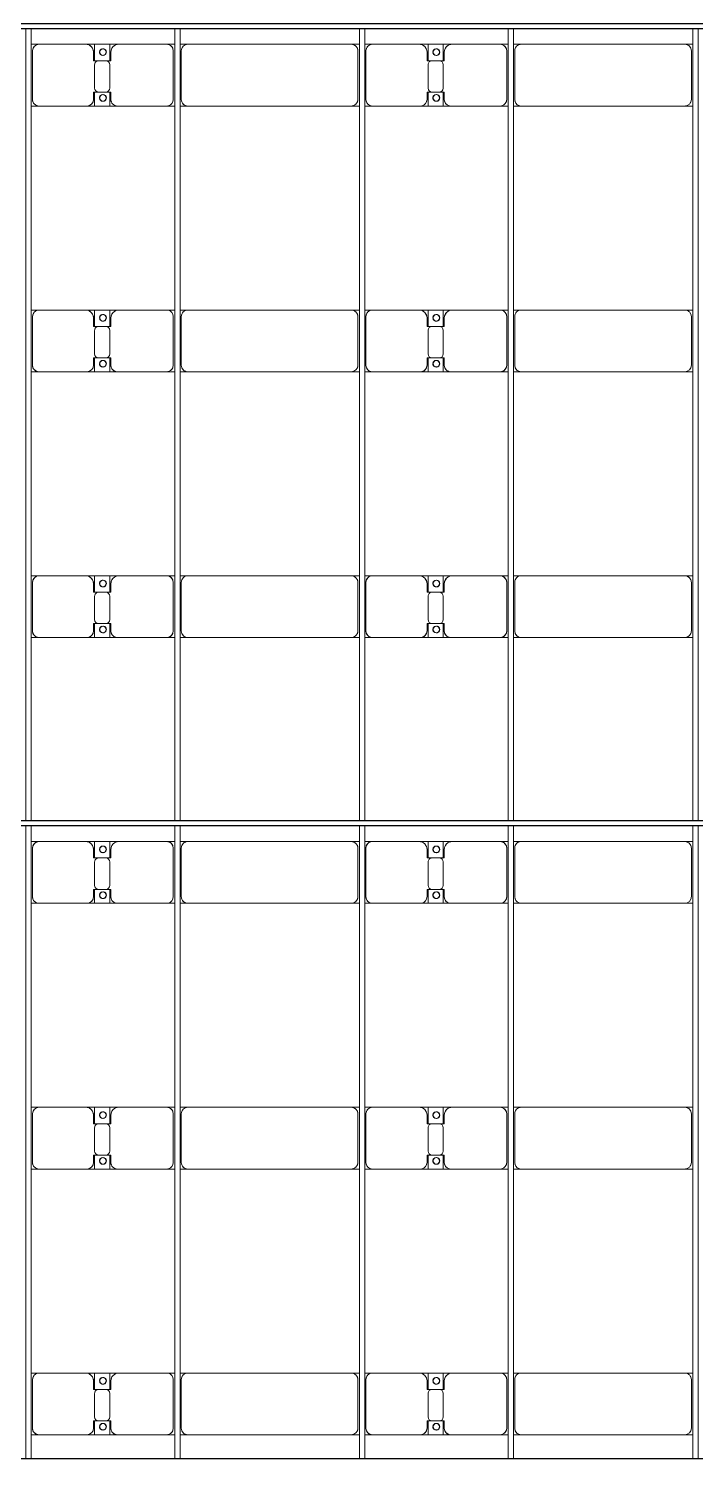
# Model space of a CAD drawing. Header units: millimetres. Extents: x -533732 to -130507, y -117886 to -23954.
# Drawn here: x -500220 to -495200, y -94545 to -83785 of the extents above; entities that cross this region are included whole.
import ezdxf

# ---------------------------------------------------------------- set-up
doc = ezdxf.new("R2010")
doc.units = ezdxf.units.MM
doc.layers.add('A-GENM', color=13, linetype='Continuous', lineweight=9)
doc.layers.add('S-BEAM', color=12, linetype='Continuous', lineweight=9)

# ---------------------------------------------------------------- blocks, each defined once
blk = doc.blocks.new('Dầm C52 - Hộp 40x60-19816-BỐ TRÍ KHUNG KẾT CẤU BÈ PIN 06')
at = {"layer": 'S-BEAM', "color": 3, "lineweight": 25}
for p, q in [((-145891, 20), (145891, 20)), ((145891, -20), (-145891, -20))]:
    blk.add_line(p, q, dxfattribs=at)
blk = doc.blocks.new('Dầm C52 - Hộp 40x60-V106-BỐ TRÍ KHUNG KẾT CẤU BÈ PIN 06')
at = {"layer": 'S-BEAM', "color": 3, "lineweight": 25}
blk.add_line((-145891, 20), (-637, 20), dxfattribs=at)
blk = doc.blocks.new('Dai phao do pin - DẢI PHAO ĐỠ PIN-V132-BỐ TRÍ KHUNG KẾT CẤU BÈ PIN 06')
at = {"layer": 'A-GENM', "color": 7}
for p, q in [((39479, 223), (39540, 223)), ((39479, 223), (39540, 223)), ((40770, 223), (39540, 223)), ((40770, 223), (40829, 223)), ((40770, 223), (40829, 223)), ((40869, 223), (40930, 223)), ((40869, 223), (40930, 223)), ((41300, 223), (40930, 223)), ((41300, 223), (41472, 223)), ((41472, 223), (41300, 223)), ((41358, 223), (41530, 223)), ((41358, 116), (41358, 223)), ((41530, 223), (41358, 223)), ((41472, 223), (41472, 116)), ((41890, 223), (41530, 223)), ((41890, 223), (41949, 223)), ((41890, 223), (41949, 223)), ((41989, 223), (42050, 223)), ((41989, 223), (42050, 223)), ((43280, 223), (42050, 223)), ((43280, 223), (43339, 223)), ((43280, 223), (43339, 223)), ((43379, 223), (43440, 223)), ((43379, 223), (43440, 223)), ((43810, 223), (43440, 223)), ((43810, 223), (43982, 223)), ((43982, 223), (43810, 223)), ((43868, 223), (44040, 223)), ((43868, 116), (43868, 223)), ((44040, 223), (43868, 223)), ((43982, 223), (43982, 116)), ((44400, 223), (44040, 223)), ((44400, 223), (44459, 223)), ((44400, 223), (44459, 223)), ((39490, 173), (39490, -192)), ((40820, -192), (40820, 173)), ((40880, 173), (40880, -192)), ((41350, 118), (41350, 173)), ((41442, 118), (41350, 118)), ((41480, 118), (41388, 118)), ((41480, 173), (41480, 118)), ((41940, -192), (41940, 173)), ((42000, 173), (42000, -192)), ((43330, -192), (43330, 173)), ((43390, 173), (43390, -192)), ((43860, 118), (43860, 173)), ((43952, 118), (43860, 118)), ((43990, 118), (43898, 118)), ((43990, 173), (43990, 118)), ((44450, -192), (44450, 173)), ((41358, 88), (41358, -88)), ((41472, -88), (41472, 88)), ((43868, 88), (43868, -88)), ((43982, -88), (43982, 88)), ((41350, -182), (41350, -118)), ((41350, -118), (41442, -118)), ((41358, -242), (41358, -116)), ((41388, -118), (41480, -118)), ((41472, -116), (41472, -242)), ((41480, -118), (41480, -182)), ((43860, -182), (43860, -118)), ((43860, -118), (43952, -118)), ((43868, -242), (43868, -116)), ((43898, -118), (43990, -118)), ((43982, -116), (43982, -242)), ((43990, -118), (43990, -182)), ((39540, -242), (39479, -242)), ((39540, -242), (39479, -242)), ((39540, -242), (40770, -242)), ((40829, -242), (40770, -242)), ((40829, -242), (40770, -242)), ((40930, -242), (40869, -242)), ((40930, -242), (40869, -242)), ((40930, -242), (41290, -242)), ((41472, -242), (41290, -242)), ((41290, -242), (41472, -242)), ((41540, -242), (41358, -242)), ((41358, -242), (41540, -242)), ((41540, -242), (41890, -242)), ((41949, -242), (41890, -242)), ((41949, -242), (41890, -242)), ((42050, -242), (41989, -242)), ((42050, -242), (41989, -242)), ((42050, -242), (43280, -242)), ((43339, -242), (43280, -242)), ((43339, -242), (43280, -242)), ((43440, -242), (43379, -242)), ((43440, -242), (43379, -242)), ((43440, -242), (43800, -242)), ((43982, -242), (43800, -242)), ((43800, -242), (43982, -242)), ((44050, -242), (43868, -242)), ((43868, -242), (44050, -242)), ((44050, -242), (44400, -242)), ((44459, -242), (44400, -242)), ((44459, -242), (44400, -242))]:
    blk.add_line(p, q, dxfattribs=at)
for centre, radius, start, end in [((39540, 173), 50, 90, 180), ((39540, 173), 50, 90, 120), ((40770, 173), 50, 0, 90), ((40770, 173), 50, 15, 90), ((40930, 173), 50, 90, 180), ((40930, 173), 50, 105, 180), ((41300, 173), 50, 360, 90), ((41300, 173), 50, 360, 75), ((41530, 173), 50, 90, 180), ((41530, 173), 50, 105, 180), ((41890, 173), 50, 360, 90), ((41890, 173), 50, 360, 75), ((42050, 173), 50, 90, 180), ((42050, 173), 50, 90, 120), ((43280, 173), 50, 360, 90), ((43280, 173), 50, 15, 90), ((43440, 173), 50, 90, 180), ((43440, 173), 50, 105, 180), ((43810, 173), 50, 360, 90), ((43810, 173), 50, 360, 75), ((44040, 173), 50, 90, 180), ((44040, 173), 50, 105, 180), ((44400, 173), 50, 360, 90), ((44400, 173), 50, 360, 75), ((39540, 173), 50, 150, 180), ((41388, 88), 30, 90, 180), ((41409, 162), 25, 0, 180), ((41409, 162), 25, 0, 165), ((41409, 162), 25, 180, 0), ((41409, 162), 25, 195, 255), ((41411, 162), 25, 360, 180), ((41411, 162), 25, 90, 180), ((41411, 162), 25, 180, 360), ((41411, 162), 25, 180, 255), ((41409, 162), 25, 285, 0), ((41411, 162), 25, 15, 75), ((41411, 162), 25, 285, 345), ((41442, 88), 30, 0, 90), ((42050, 173), 50, 150, 180), ((43898, 88), 30, 90, 180), ((43919, 162), 25, 360, 180), ((43919, 162), 25, 0, 165), ((43919, 162), 25, 180, 0), ((43919, 162), 25, 195, 255), ((43921, 162), 25, 0, 180), ((43921, 162), 25, 90, 180), ((43921, 162), 25, 180, 0), ((43921, 162), 25, 180, 255), ((43919, 162), 25, 285, 0), ((43921, 162), 25, 15, 75), ((43921, 162), 25, 285, 345), ((43952, 88), 30, 0, 90), ((41388, -88), 30, 180, 270), ((41442, -88), 30, 270, 0), ((43898, -88), 30, 180, 270), ((43952, -88), 30, 270, 0), ((39540, -192), 50, 180, 270), ((39540, -192), 50, 180, 210), ((40770, -192), 50, 270, 0), ((40770, -192), 50, 330, 345), ((40930, -192), 50, 180, 270), ((40930, -192), 50, 180, 255), ((41290, -182), 60, 270, 0), ((41290, -182), 60, 300, 0), ((41409, -183), 25, 0, 180), ((41409, -183), 25, 180, 0), ((41409, -183), 25, 195, 0), ((41411, -183), 25, 0, 180), ((41411, -183), 25, 60, 180), ((41411, -183), 25, 180, 0), ((41411, -183), 25, 180, 270), ((41409, -183), 25, 0, 150), ((41411, -183), 25, 285, 345), ((41411, -183), 25, 15, 20.6368), ((41540, -182), 60, 180, 270), ((41540, -182), 60, 180, 240), ((41890, -192), 50, 270, 0), ((41890, -192), 50, 285, 0), ((42050, -192), 50, 180, 270), ((42050, -192), 50, 180, 210), ((43280, -192), 50, 270, 0), ((43280, -192), 50, 330, 345), ((43440, -192), 50, 180, 270), ((43440, -192), 50, 180, 255), ((43800, -182), 60, 270, 360), ((43800, -182), 60, 300, 360), ((43919, -183), 25, 360, 180), ((43919, -183), 25, 180, 0), ((43919, -183), 25, 195, 0), ((43921, -183), 25, 0, 180), ((43921, -183), 25, 60, 180), ((43921, -183), 25, 180, 0), ((43921, -183), 25, 180, 270), ((43919, -183), 25, 0, 150), ((43921, -183), 25, 285, 345), ((43921, -183), 25, 15, 20.6631), ((44050, -182), 60, 180, 270), ((44050, -182), 60, 180, 240), ((44400, -192), 50, 270, 360), ((44400, -192), 50, 285, 360), ((39540, -192), 50, 225, 255), ((40770, -192), 50, 270, 300), ((42050, -192), 50, 225, 255), ((43280, -192), 50, 270, 300)]:
    blk.add_arc(centre, radius, start, end, dxfattribs=at)
blk = doc.blocks.new('Dai phao do pin - DẢI PHAO ĐỠ PIN-V133-BỐ TRÍ KHUNG KẾT CẤU BÈ PIN 06')
at = {"layer": 'A-GENM', "color": 7}
for p, q in [((39479, 223), (39540, 223)), ((39479, 223), (39540, 223)), ((40770, 223), (39540, 223)), ((40770, 223), (40829, 223)), ((40770, 223), (40829, 223)), ((40869, 223), (40930, 223)), ((40869, 223), (40930, 223)), ((41300, 223), (40930, 223)), ((41300, 223), (41472, 223)), ((41472, 223), (41300, 223)), ((41358, 223), (41530, 223)), ((41358, 116), (41358, 223)), ((41530, 223), (41358, 223)), ((41472, 223), (41472, 116)), ((41890, 223), (41530, 223)), ((41890, 223), (41949, 223)), ((41890, 223), (41949, 223)), ((41989, 223), (42050, 223)), ((41989, 223), (42050, 223)), ((43280, 223), (42050, 223)), ((43280, 223), (43339, 223)), ((43280, 223), (43339, 223)), ((43379, 223), (43440, 223)), ((43379, 223), (43440, 223)), ((43810, 223), (43440, 223)), ((43810, 223), (43982, 223)), ((43982, 223), (43810, 223)), ((43868, 223), (44040, 223)), ((43868, 116), (43868, 223)), ((44040, 223), (43868, 223)), ((43982, 223), (43982, 116)), ((44400, 223), (44040, 223)), ((44400, 223), (44459, 223)), ((44400, 223), (44459, 223)), ((39490, 173), (39490, -192)), ((40820, -192), (40820, 173)), ((40880, 173), (40880, -192)), ((41350, 118), (41350, 173)), ((41442, 118), (41350, 118)), ((41480, 118), (41388, 118)), ((41480, 173), (41480, 118)), ((41940, -192), (41940, 173)), ((42000, 173), (42000, -192)), ((43330, -192), (43330, 173)), ((43390, 173), (43390, -192)), ((43860, 118), (43860, 173)), ((43952, 118), (43860, 118)), ((43990, 118), (43898, 118)), ((43990, 173), (43990, 118)), ((44450, -192), (44450, 173)), ((41358, 88), (41358, -88)), ((41472, -88), (41472, 88)), ((43868, 88), (43868, -88)), ((43982, -88), (43982, 88)), ((41350, -182), (41350, -118)), ((41350, -118), (41442, -118)), ((41358, -242), (41358, -116)), ((41388, -118), (41480, -118)), ((41472, -116), (41472, -242)), ((41480, -118), (41480, -182)), ((43860, -182), (43860, -118)), ((43860, -118), (43952, -118)), ((43868, -242), (43868, -116)), ((43898, -118), (43990, -118)), ((43982, -116), (43982, -242)), ((43990, -118), (43990, -182)), ((39540, -242), (39479, -242)), ((39540, -242), (39479, -242)), ((39540, -242), (40770, -242)), ((40829, -242), (40770, -242)), ((40829, -242), (40770, -242)), ((40930, -242), (40869, -242)), ((40930, -242), (40869, -242)), ((40930, -242), (41290, -242)), ((41472, -242), (41290, -242)), ((41290, -242), (41472, -242)), ((41540, -242), (41358, -242)), ((41358, -242), (41540, -242)), ((41540, -242), (41890, -242)), ((41949, -242), (41890, -242)), ((41949, -242), (41890, -242)), ((42050, -242), (41989, -242)), ((42050, -242), (41989, -242)), ((42050, -242), (43280, -242)), ((43339, -242), (43280, -242)), ((43339, -242), (43280, -242)), ((43440, -242), (43379, -242)), ((43440, -242), (43379, -242)), ((43440, -242), (43800, -242)), ((43982, -242), (43800, -242)), ((43800, -242), (43982, -242)), ((44050, -242), (43868, -242)), ((43868, -242), (44050, -242)), ((44050, -242), (44400, -242)), ((44459, -242), (44400, -242)), ((44459, -242), (44400, -242))]:
    blk.add_line(p, q, dxfattribs=at)
for centre, radius, start, end in [((39540, 173), 50, 90, 180), ((39540, 173), 50, 90, 120), ((40770, 173), 50, 0, 90), ((40770, 173), 50, 15, 90), ((40930, 173), 50, 90, 180), ((40930, 173), 50, 105, 180), ((41300, 173), 50, 360, 90), ((41300, 173), 50, 360, 75), ((41530, 173), 50, 90, 180), ((41530, 173), 50, 105, 180), ((41890, 173), 50, 360, 90), ((41890, 173), 50, 360, 75), ((42050, 173), 50, 90, 180), ((42050, 173), 50, 90, 120), ((43280, 173), 50, 360, 90), ((43280, 173), 50, 15, 90), ((43440, 173), 50, 90, 180), ((43440, 173), 50, 105, 180), ((43810, 173), 50, 360, 90), ((43810, 173), 50, 360, 75), ((44040, 173), 50, 90, 180), ((44040, 173), 50, 105, 180), ((44400, 173), 50, 360, 90), ((44400, 173), 50, 360, 75), ((39540, 173), 50, 150, 180), ((41388, 88), 30, 90, 180), ((41409, 162), 25, 0, 180), ((41409, 162), 25, 0, 165), ((41409, 162), 25, 180, 0), ((41409, 162), 25, 195, 255), ((41411, 162), 25, 360, 180), ((41411, 162), 25, 90, 180), ((41411, 162), 25, 180, 360), ((41411, 162), 25, 180, 255), ((41409, 162), 25, 285, 0), ((41411, 162), 25, 15, 75), ((41411, 162), 25, 285, 345), ((41442, 88), 30, 0, 90), ((42050, 173), 50, 150, 180), ((43898, 88), 30, 90, 180), ((43919, 162), 25, 360, 180), ((43919, 162), 25, 0, 165), ((43919, 162), 25, 180, 0), ((43919, 162), 25, 195, 255), ((43921, 162), 25, 0, 180), ((43921, 162), 25, 90, 180), ((43921, 162), 25, 180, 0), ((43921, 162), 25, 180, 255), ((43919, 162), 25, 285, 0), ((43921, 162), 25, 15, 75), ((43921, 162), 25, 285, 345), ((43952, 88), 30, 0, 90), ((41388, -88), 30, 180, 270), ((41442, -88), 30, 270, 0), ((43898, -88), 30, 180, 270), ((43952, -88), 30, 270, 0), ((39540, -192), 50, 180, 270), ((39540, -192), 50, 180, 210), ((40770, -192), 50, 270, 0), ((40770, -192), 50, 330, 345), ((40930, -192), 50, 180, 270), ((40930, -192), 50, 180, 255), ((41290, -182), 60, 270, 0), ((41290, -182), 60, 300, 0), ((41409, -183), 25, 0, 180), ((41409, -183), 25, 180, 0), ((41409, -183), 25, 195, 0), ((41411, -183), 25, 0, 180), ((41411, -183), 25, 60, 180), ((41411, -183), 25, 180, 0), ((41411, -183), 25, 180, 270), ((41409, -183), 25, 0, 150), ((41411, -183), 25, 285, 345), ((41411, -183), 25, 15, 30), ((41540, -182), 60, 180, 270), ((41540, -182), 60, 180, 240), ((41890, -192), 50, 270, 0), ((41890, -192), 50, 285, 0), ((42050, -192), 50, 180, 270), ((42050, -192), 50, 180, 210), ((43280, -192), 50, 270, 0), ((43280, -192), 50, 330, 345), ((43440, -192), 50, 180, 270), ((43440, -192), 50, 180, 255), ((43800, -182), 60, 270, 360), ((43800, -182), 60, 300, 360), ((43919, -183), 25, 360, 180), ((43919, -183), 25, 180, 0), ((43919, -183), 25, 195, 0), ((43921, -183), 25, 0, 180), ((43921, -183), 25, 60, 180), ((43921, -183), 25, 180, 0), ((43921, -183), 25, 180, 270), ((43919, -183), 25, 0, 150), ((43921, -183), 25, 285, 345), ((43921, -183), 25, 15, 30), ((44050, -182), 60, 180, 270), ((44050, -182), 60, 180, 240), ((44400, -192), 50, 270, 360), ((44400, -192), 50, 285, 360), ((39540, -192), 50, 225, 255), ((40770, -192), 50, 270, 300), ((42050, -192), 50, 225, 255), ((43280, -192), 50, 270, 300)]:
    blk.add_arc(centre, radius, start, end, dxfattribs=at)
blk = doc.blocks.new('Dai phao do pin - DẢI PHAO ĐỠ PIN-V134-BỐ TRÍ KHUNG KẾT CẤU BÈ PIN 06')
at = {"layer": 'A-GENM', "color": 7}
for p, q in [((39479, 223), (39540, 223)), ((39479, 223), (39540, 223)), ((40770, 223), (39540, 223)), ((40770, 223), (40829, 223)), ((40770, 223), (40829, 223)), ((40869, 223), (40930, 223)), ((40869, 223), (40930, 223)), ((41300, 223), (40930, 223)), ((41300, 223), (41472, 223)), ((41472, 223), (41300, 223)), ((41358, 223), (41530, 223)), ((41358, 116), (41358, 223)), ((41530, 223), (41358, 223)), ((41472, 223), (41472, 116)), ((41890, 223), (41530, 223)), ((41890, 223), (41949, 223)), ((41890, 223), (41949, 223)), ((41989, 223), (42050, 223)), ((41989, 223), (42050, 223)), ((43280, 223), (42050, 223)), ((43280, 223), (43339, 223)), ((43280, 223), (43339, 223)), ((43379, 223), (43440, 223)), ((43379, 223), (43440, 223)), ((43810, 223), (43440, 223)), ((43810, 223), (43982, 223)), ((43982, 223), (43810, 223)), ((43868, 223), (44040, 223)), ((43868, 116), (43868, 223)), ((44040, 223), (43868, 223)), ((43982, 223), (43982, 116)), ((44400, 223), (44040, 223)), ((44400, 223), (44459, 223)), ((44400, 223), (44459, 223)), ((39490, 173), (39490, -192)), ((40820, -192), (40820, 173)), ((40880, 173), (40880, -192)), ((41350, 118), (41350, 173)), ((41442, 118), (41350, 118)), ((41480, 118), (41388, 118)), ((41480, 173), (41480, 118)), ((41940, -192), (41940, 173)), ((42000, 173), (42000, -192)), ((43330, -192), (43330, 173)), ((43390, 173), (43390, -192)), ((43860, 118), (43860, 173)), ((43952, 118), (43860, 118)), ((43990, 118), (43898, 118)), ((43990, 173), (43990, 118)), ((44450, -192), (44450, 173)), ((41358, 88), (41358, -88)), ((41472, -88), (41472, 88)), ((43868, 88), (43868, -88)), ((43982, -88), (43982, 88)), ((41350, -182), (41350, -118)), ((41350, -118), (41442, -118)), ((41358, -242), (41358, -116)), ((41388, -118), (41480, -118)), ((41472, -116), (41472, -242)), ((41480, -118), (41480, -182)), ((43860, -182), (43860, -118)), ((43860, -118), (43952, -118)), ((43868, -242), (43868, -116)), ((43898, -118), (43990, -118)), ((43982, -116), (43982, -242)), ((43990, -118), (43990, -182)), ((39540, -242), (39479, -242)), ((39540, -242), (39479, -242)), ((39540, -242), (40770, -242)), ((40829, -242), (40770, -242)), ((40829, -242), (40770, -242)), ((40930, -242), (40869, -242)), ((40930, -242), (40869, -242)), ((40930, -242), (41290, -242)), ((41472, -242), (41290, -242)), ((41290, -242), (41472, -242)), ((41540, -242), (41358, -242)), ((41358, -242), (41540, -242)), ((41540, -242), (41890, -242)), ((41949, -242), (41890, -242)), ((41949, -242), (41890, -242)), ((42050, -242), (41989, -242)), ((42050, -242), (41989, -242)), ((42050, -242), (43280, -242)), ((43339, -242), (43280, -242)), ((43339, -242), (43280, -242)), ((43440, -242), (43379, -242)), ((43440, -242), (43379, -242)), ((43440, -242), (43800, -242)), ((43982, -242), (43800, -242)), ((43800, -242), (43982, -242)), ((44050, -242), (43868, -242)), ((43868, -242), (44050, -242)), ((44050, -242), (44400, -242)), ((44459, -242), (44400, -242)), ((44459, -242), (44400, -242))]:
    blk.add_line(p, q, dxfattribs=at)
for centre, radius, start, end in [((39540, 173), 50, 90, 180), ((39540, 173), 50, 90, 120), ((40770, 173), 50, 0, 90), ((40770, 173), 50, 15, 90), ((40930, 173), 50, 90, 180), ((40930, 173), 50, 105, 180), ((41300, 173), 50, 360, 90), ((41300, 173), 50, 360, 75), ((41530, 173), 50, 90, 180), ((41530, 173), 50, 105, 180), ((41890, 173), 50, 360, 90), ((41890, 173), 50, 360, 75), ((42050, 173), 50, 90, 180), ((42050, 173), 50, 90, 120), ((43280, 173), 50, 360, 90), ((43280, 173), 50, 15, 90), ((43440, 173), 50, 90, 180), ((43440, 173), 50, 105, 180), ((43810, 173), 50, 360, 90), ((43810, 173), 50, 360, 75), ((44040, 173), 50, 90, 180), ((44040, 173), 50, 105, 180), ((44400, 173), 50, 360, 90), ((44400, 173), 50, 360, 75), ((39540, 173), 50, 150, 180), ((41388, 88), 30, 90, 180), ((41409, 162), 25, 0, 180), ((41409, 162), 25, 0, 165), ((41409, 162), 25, 180, 0), ((41409, 162), 25, 195, 255), ((41411, 162), 25, 360, 180), ((41411, 162), 25, 90, 180), ((41411, 162), 25, 180, 360), ((41411, 162), 25, 180, 255), ((41409, 162), 25, 285, 0), ((41411, 162), 25, 15, 75), ((41411, 162), 25, 285, 345), ((41442, 88), 30, 0, 90), ((42050, 173), 50, 150, 180), ((43898, 88), 30, 90, 180), ((43919, 162), 25, 360, 180), ((43919, 162), 25, 0, 165), ((43919, 162), 25, 180, 0), ((43919, 162), 25, 195, 255), ((43921, 162), 25, 0, 180), ((43921, 162), 25, 90, 180), ((43921, 162), 25, 180, 0), ((43921, 162), 25, 180, 255), ((43919, 162), 25, 285, 0), ((43921, 162), 25, 15, 75), ((43921, 162), 25, 285, 345), ((43952, 88), 30, 0, 90), ((41388, -88), 30, 180, 270), ((41442, -88), 30, 270, 0), ((43898, -88), 30, 180, 270), ((43952, -88), 30, 270, 0), ((39540, -192), 50, 180, 270), ((39540, -192), 50, 180, 210), ((40770, -192), 50, 270, 0), ((40770, -192), 50, 330, 345), ((40930, -192), 50, 180, 270), ((40930, -192), 50, 180, 255), ((41290, -182), 60, 270, 0), ((41290, -182), 60, 300, 0), ((41409, -183), 25, 0, 180), ((41409, -183), 25, 180, 0), ((41409, -183), 25, 195, 0), ((41411, -183), 25, 0, 180), ((41411, -183), 25, 60, 180), ((41411, -183), 25, 180, 0), ((41411, -183), 25, 180, 270), ((41409, -183), 25, 0, 150), ((41411, -183), 25, 285, 345), ((41411, -183), 25, 15, 30), ((41540, -182), 60, 180, 270), ((41540, -182), 60, 180, 240), ((41890, -192), 50, 270, 0), ((41890, -192), 50, 285, 0), ((42050, -192), 50, 180, 270), ((42050, -192), 50, 180, 210), ((43280, -192), 50, 270, 0), ((43280, -192), 50, 330, 345), ((43440, -192), 50, 180, 270), ((43440, -192), 50, 180, 255), ((43800, -182), 60, 270, 360), ((43800, -182), 60, 300, 360), ((43919, -183), 25, 360, 180), ((43919, -183), 25, 180, 0), ((43919, -183), 25, 195, 0), ((43921, -183), 25, 0, 180), ((43921, -183), 25, 60, 180), ((43921, -183), 25, 180, 0), ((43921, -183), 25, 180, 270), ((43919, -183), 25, 0, 150), ((43921, -183), 25, 285, 345), ((43921, -183), 25, 15, 30), ((44050, -182), 60, 180, 270), ((44050, -182), 60, 180, 240), ((44400, -192), 50, 270, 360), ((44400, -192), 50, 285, 360), ((39540, -192), 50, 225, 255), ((40770, -192), 50, 270, 300), ((42050, -192), 50, 225, 255), ((43280, -192), 50, 270, 300)]:
    blk.add_arc(centre, radius, start, end, dxfattribs=at)
blk = doc.blocks.new('Dai phao do pin - DẢI PHAO ĐỠ PIN-V135-BỐ TRÍ KHUNG KẾT CẤU BÈ PIN 06')
at = {"layer": 'A-GENM', "color": 7}
for p, q in [((39479, 223), (39540, 223)), ((39479, 223), (39540, 223)), ((40770, 223), (39540, 223)), ((40770, 223), (40829, 223)), ((40770, 223), (40829, 223)), ((40869, 223), (40930, 223)), ((40869, 223), (40930, 223)), ((41300, 223), (40930, 223)), ((41300, 223), (41472, 223)), ((41472, 223), (41300, 223)), ((41358, 223), (41530, 223)), ((41358, 116), (41358, 223)), ((41530, 223), (41358, 223)), ((41472, 223), (41472, 116)), ((41890, 223), (41530, 223)), ((41890, 223), (41949, 223)), ((41890, 223), (41949, 223)), ((41989, 223), (42050, 223)), ((41989, 223), (42050, 223)), ((43280, 223), (42050, 223)), ((43280, 223), (43339, 223)), ((43280, 223), (43339, 223)), ((43379, 223), (43440, 223)), ((43379, 223), (43440, 223)), ((43810, 223), (43440, 223)), ((43810, 223), (43982, 223)), ((43982, 223), (43810, 223)), ((43868, 223), (44040, 223)), ((43868, 116), (43868, 223)), ((44040, 223), (43868, 223)), ((43982, 223), (43982, 116)), ((44400, 223), (44040, 223)), ((44400, 223), (44459, 223)), ((44400, 223), (44459, 223)), ((39490, 173), (39490, -192)), ((40820, -192), (40820, 173)), ((40880, 173), (40880, -192)), ((41350, 118), (41350, 173)), ((41442, 118), (41350, 118)), ((41480, 118), (41388, 118)), ((41480, 173), (41480, 118)), ((41940, -192), (41940, 173)), ((42000, 173), (42000, -192)), ((43330, -192), (43330, 173)), ((43390, 173), (43390, -192)), ((43860, 118), (43860, 173)), ((43952, 118), (43860, 118)), ((43990, 118), (43898, 118)), ((43990, 173), (43990, 118)), ((44450, -192), (44450, 173)), ((41358, 88), (41358, -88)), ((41472, -88), (41472, 88)), ((43868, 88), (43868, -88)), ((43982, -88), (43982, 88)), ((41350, -182), (41350, -118)), ((41350, -118), (41442, -118)), ((41358, -242), (41358, -116)), ((41388, -118), (41480, -118)), ((41472, -116), (41472, -242)), ((41480, -118), (41480, -182)), ((43860, -182), (43860, -118)), ((43860, -118), (43952, -118)), ((43868, -242), (43868, -116)), ((43898, -118), (43990, -118)), ((43982, -116), (43982, -242)), ((43990, -118), (43990, -182)), ((39540, -242), (39479, -242)), ((39540, -242), (39479, -242)), ((39540, -242), (40770, -242)), ((40829, -242), (40770, -242)), ((40829, -242), (40770, -242)), ((40930, -242), (40869, -242)), ((40930, -242), (40869, -242)), ((40930, -242), (41290, -242)), ((41472, -242), (41290, -242)), ((41290, -242), (41472, -242)), ((41540, -242), (41358, -242)), ((41358, -242), (41540, -242)), ((41540, -242), (41890, -242)), ((41949, -242), (41890, -242)), ((41949, -242), (41890, -242)), ((42050, -242), (41989, -242)), ((42050, -242), (41989, -242)), ((42050, -242), (43280, -242)), ((43339, -242), (43280, -242)), ((43339, -242), (43280, -242)), ((43440, -242), (43379, -242)), ((43440, -242), (43379, -242)), ((43440, -242), (43800, -242)), ((43982, -242), (43800, -242)), ((43800, -242), (43982, -242)), ((44050, -242), (43868, -242)), ((43868, -242), (44050, -242)), ((44050, -242), (44400, -242)), ((44459, -242), (44400, -242)), ((44459, -242), (44400, -242))]:
    blk.add_line(p, q, dxfattribs=at)
for centre, radius, start, end in [((39540, 173), 50, 90, 180), ((39540, 173), 50, 90, 120), ((40770, 173), 50, 0, 90), ((40770, 173), 50, 15, 90), ((40930, 173), 50, 90, 180), ((40930, 173), 50, 105, 180), ((41300, 173), 50, 360, 90), ((41300, 173), 50, 360, 75), ((41530, 173), 50, 90, 180), ((41530, 173), 50, 105, 180), ((41890, 173), 50, 360, 90), ((41890, 173), 50, 360, 75), ((42050, 173), 50, 90, 180), ((42050, 173), 50, 90, 120), ((43280, 173), 50, 360, 90), ((43280, 173), 50, 15, 90), ((43440, 173), 50, 90, 180), ((43440, 173), 50, 105, 180), ((43810, 173), 50, 360, 90), ((43810, 173), 50, 360, 75), ((44040, 173), 50, 90, 180), ((44040, 173), 50, 105, 180), ((44400, 173), 50, 360, 90), ((44400, 173), 50, 360, 75), ((39540, 173), 50, 150, 180), ((41388, 88), 30, 90, 180), ((41409, 162), 25, 0, 180), ((41409, 162), 25, 0, 165), ((41409, 162), 25, 180, 0), ((41409, 162), 25, 195, 255), ((41411, 162), 25, 360, 180), ((41411, 162), 25, 90, 180), ((41411, 162), 25, 180, 360), ((41411, 162), 25, 180, 255), ((41409, 162), 25, 285, 0), ((41411, 162), 25, 15, 75), ((41411, 162), 25, 285, 345), ((41442, 88), 30, 0, 90), ((42050, 173), 50, 150, 180), ((43898, 88), 30, 90, 180), ((43919, 162), 25, 360, 180), ((43919, 162), 25, 0, 165), ((43919, 162), 25, 180, 0), ((43919, 162), 25, 195, 255), ((43921, 162), 25, 0, 180), ((43921, 162), 25, 90, 180), ((43921, 162), 25, 180, 0), ((43921, 162), 25, 180, 255), ((43919, 162), 25, 285, 0), ((43921, 162), 25, 15, 75), ((43921, 162), 25, 285, 345), ((43952, 88), 30, 0, 90), ((41388, -88), 30, 180, 270), ((41442, -88), 30, 270, 0), ((43898, -88), 30, 180, 270), ((43952, -88), 30, 270, 0), ((39540, -192), 50, 180, 270), ((39540, -192), 50, 180, 210), ((40770, -192), 50, 270, 0), ((40770, -192), 50, 330, 345), ((40930, -192), 50, 180, 270), ((40930, -192), 50, 180, 255), ((41290, -182), 60, 270, 0), ((41290, -182), 60, 300, 0), ((41409, -183), 25, 0, 180), ((41409, -183), 25, 180, 0), ((41409, -183), 25, 195, 0), ((41411, -183), 25, 0, 180), ((41411, -183), 25, 60, 180), ((41411, -183), 25, 180, 0), ((41411, -183), 25, 180, 270), ((41409, -183), 25, 0, 150), ((41411, -183), 25, 285, 345), ((41411, -183), 25, 15, 30), ((41540, -182), 60, 180, 270), ((41540, -182), 60, 180, 240), ((41890, -192), 50, 270, 0), ((41890, -192), 50, 285, 0), ((42050, -192), 50, 180, 270), ((42050, -192), 50, 180, 210), ((43280, -192), 50, 270, 0), ((43280, -192), 50, 330, 345), ((43440, -192), 50, 180, 270), ((43440, -192), 50, 180, 255), ((43800, -182), 60, 270, 360), ((43800, -182), 60, 300, 360), ((43919, -183), 25, 360, 180), ((43919, -183), 25, 180, 0), ((43919, -183), 25, 195, 0), ((43921, -183), 25, 0, 180), ((43921, -183), 25, 60, 180), ((43921, -183), 25, 180, 0), ((43921, -183), 25, 180, 270), ((43919, -183), 25, 0, 150), ((43921, -183), 25, 285, 345), ((43921, -183), 25, 15, 30), ((44050, -182), 60, 180, 270), ((44050, -182), 60, 180, 240), ((44400, -192), 50, 270, 360), ((44400, -192), 50, 285, 360), ((39540, -192), 50, 225, 255), ((40770, -192), 50, 270, 300), ((42050, -192), 50, 225, 255), ((43280, -192), 50, 270, 300)]:
    blk.add_arc(centre, radius, start, end, dxfattribs=at)
blk = doc.blocks.new('Dai phao do pin - DẢI PHAO ĐỠ PIN-V136-BỐ TRÍ KHUNG KẾT CẤU BÈ PIN 06')
at = {"layer": 'A-GENM', "color": 7}
for p, q in [((39479, 223), (39540, 223)), ((39479, 223), (39540, 223)), ((40770, 223), (39540, 223)), ((40770, 223), (40829, 223)), ((40770, 223), (40829, 223)), ((40869, 223), (40930, 223)), ((40869, 223), (40930, 223)), ((41300, 223), (40930, 223)), ((41300, 223), (41472, 223)), ((41472, 223), (41300, 223)), ((41358, 223), (41530, 223)), ((41358, 116), (41358, 223)), ((41530, 223), (41358, 223)), ((41472, 223), (41472, 116)), ((41890, 223), (41530, 223)), ((41890, 223), (41949, 223)), ((41890, 223), (41949, 223)), ((41989, 223), (42050, 223)), ((41989, 223), (42050, 223)), ((43280, 223), (42050, 223)), ((43280, 223), (43339, 223)), ((43280, 223), (43339, 223)), ((43379, 223), (43440, 223)), ((43379, 223), (43440, 223)), ((43810, 223), (43440, 223)), ((43810, 223), (43982, 223)), ((43982, 223), (43810, 223)), ((43868, 223), (44040, 223)), ((43868, 116), (43868, 223)), ((44040, 223), (43868, 223)), ((43982, 223), (43982, 116)), ((44400, 223), (44040, 223)), ((44400, 223), (44459, 223)), ((44400, 223), (44459, 223)), ((39490, 173), (39490, -192)), ((40820, -192), (40820, 173)), ((40880, 173), (40880, -192)), ((41350, 118), (41350, 173)), ((41442, 118), (41350, 118)), ((41480, 118), (41388, 118)), ((41480, 173), (41480, 118)), ((41940, -192), (41940, 173)), ((42000, 173), (42000, -192)), ((43330, -192), (43330, 173)), ((43390, 173), (43390, -192)), ((43860, 118), (43860, 173)), ((43952, 118), (43860, 118)), ((43990, 118), (43898, 118)), ((43990, 173), (43990, 118)), ((44450, -192), (44450, 173)), ((41358, 88), (41358, -88)), ((41472, -88), (41472, 88)), ((43868, 88), (43868, -88)), ((43982, -88), (43982, 88)), ((41350, -182), (41350, -118)), ((41350, -118), (41442, -118)), ((41358, -242), (41358, -116)), ((41388, -118), (41480, -118)), ((41472, -116), (41472, -242)), ((41480, -118), (41480, -182)), ((43860, -182), (43860, -118)), ((43860, -118), (43952, -118)), ((43868, -242), (43868, -116)), ((43898, -118), (43990, -118)), ((43982, -116), (43982, -242)), ((43990, -118), (43990, -182)), ((39540, -242), (39479, -242)), ((39540, -242), (39479, -242)), ((39540, -242), (40770, -242)), ((40829, -242), (40770, -242)), ((40829, -242), (40770, -242)), ((40930, -242), (40869, -242)), ((40930, -242), (40869, -242)), ((40930, -242), (41290, -242)), ((41472, -242), (41290, -242)), ((41290, -242), (41472, -242)), ((41540, -242), (41358, -242)), ((41358, -242), (41540, -242)), ((41540, -242), (41890, -242)), ((41949, -242), (41890, -242)), ((41949, -242), (41890, -242)), ((42050, -242), (41989, -242)), ((42050, -242), (41989, -242)), ((42050, -242), (43280, -242)), ((43339, -242), (43280, -242)), ((43339, -242), (43280, -242)), ((43440, -242), (43379, -242)), ((43440, -242), (43379, -242)), ((43440, -242), (43800, -242)), ((43982, -242), (43800, -242)), ((43800, -242), (43982, -242)), ((44050, -242), (43868, -242)), ((43868, -242), (44050, -242)), ((44050, -242), (44400, -242)), ((44459, -242), (44400, -242)), ((44459, -242), (44400, -242))]:
    blk.add_line(p, q, dxfattribs=at)
for centre, radius, start, end in [((39540, 173), 50, 90, 180), ((39540, 173), 50, 90, 120), ((40770, 173), 50, 0, 90), ((40770, 173), 50, 15, 90), ((40930, 173), 50, 90, 180), ((40930, 173), 50, 105, 180), ((41300, 173), 50, 360, 90), ((41300, 173), 50, 360, 75), ((41530, 173), 50, 90, 180), ((41530, 173), 50, 105, 180), ((41890, 173), 50, 360, 90), ((41890, 173), 50, 360, 75), ((42050, 173), 50, 90, 180), ((42050, 173), 50, 90, 120), ((43280, 173), 50, 360, 90), ((43280, 173), 50, 15, 90), ((43440, 173), 50, 90, 180), ((43440, 173), 50, 105, 180), ((43810, 173), 50, 360, 90), ((43810, 173), 50, 360, 75), ((44040, 173), 50, 90, 180), ((44040, 173), 50, 105, 180), ((44400, 173), 50, 360, 90), ((44400, 173), 50, 360, 75), ((39540, 173), 50, 150, 180), ((41388, 88), 30, 90, 180), ((41409, 162), 25, 0, 180), ((41409, 162), 25, 0, 165), ((41409, 162), 25, 180, 0), ((41409, 162), 25, 195, 255), ((41411, 162), 25, 360, 180), ((41411, 162), 25, 90, 180), ((41411, 162), 25, 180, 360), ((41411, 162), 25, 180, 255), ((41409, 162), 25, 285, 0), ((41411, 162), 25, 15, 75), ((41411, 162), 25, 285, 345), ((41442, 88), 30, 0, 90), ((42050, 173), 50, 150, 180), ((43898, 88), 30, 90, 180), ((43919, 162), 25, 360, 180), ((43919, 162), 25, 0, 165), ((43919, 162), 25, 180, 0), ((43919, 162), 25, 195, 255), ((43921, 162), 25, 0, 180), ((43921, 162), 25, 90, 180), ((43921, 162), 25, 180, 0), ((43921, 162), 25, 180, 255), ((43919, 162), 25, 285, 0), ((43921, 162), 25, 15, 75), ((43921, 162), 25, 285, 345), ((43952, 88), 30, 0, 90), ((41388, -88), 30, 180, 270), ((41442, -88), 30, 270, 0), ((43898, -88), 30, 180, 270), ((43952, -88), 30, 270, 0), ((39540, -192), 50, 180, 270), ((39540, -192), 50, 180, 210), ((40770, -192), 50, 270, 0), ((40770, -192), 50, 330, 345), ((40930, -192), 50, 180, 270), ((40930, -192), 50, 180, 255), ((41290, -182), 60, 270, 0), ((41290, -182), 60, 300, 0), ((41409, -183), 25, 0, 180), ((41409, -183), 25, 180, 0), ((41409, -183), 25, 195, 0), ((41411, -183), 25, 0, 180), ((41411, -183), 25, 60, 180), ((41411, -183), 25, 180, 0), ((41411, -183), 25, 180, 270), ((41409, -183), 25, 0, 150), ((41411, -183), 25, 285, 345), ((41411, -183), 25, 15, 30), ((41540, -182), 60, 180, 270), ((41540, -182), 60, 180, 240), ((41890, -192), 50, 270, 0), ((41890, -192), 50, 285, 0), ((42050, -192), 50, 180, 270), ((42050, -192), 50, 180, 210), ((43280, -192), 50, 270, 0), ((43280, -192), 50, 330, 345), ((43440, -192), 50, 180, 270), ((43440, -192), 50, 180, 255), ((43800, -182), 60, 270, 360), ((43800, -182), 60, 300, 360), ((43919, -183), 25, 360, 180), ((43919, -183), 25, 180, 0), ((43919, -183), 25, 195, 0), ((43921, -183), 25, 0, 180), ((43921, -183), 25, 60, 180), ((43921, -183), 25, 180, 0), ((43921, -183), 25, 180, 270), ((43919, -183), 25, 0, 150), ((43921, -183), 25, 285, 345), ((43921, -183), 25, 15, 30), ((44050, -182), 60, 180, 270), ((44050, -182), 60, 180, 240), ((44400, -192), 50, 270, 360), ((44400, -192), 50, 285, 360), ((39540, -192), 50, 225, 255), ((40770, -192), 50, 270, 300), ((42050, -192), 50, 225, 255), ((43280, -192), 50, 270, 300)]:
    blk.add_arc(centre, radius, start, end, dxfattribs=at)
blk = doc.blocks.new('Dai phao do pin - DẢI PHAO ĐỠ PIN-V137-BỐ TRÍ KHUNG KẾT CẤU BÈ PIN 06')
at = {"layer": 'A-GENM', "color": 7}
for p, q in [((39479, 223), (39540, 223)), ((39479, 223), (39540, 223)), ((40770, 223), (39540, 223)), ((40770, 223), (40829, 223)), ((40770, 223), (40829, 223)), ((40869, 223), (40930, 223)), ((40869, 223), (40930, 223)), ((41300, 223), (40930, 223)), ((41300, 223), (41472, 223)), ((41472, 223), (41300, 223)), ((41358, 223), (41530, 223)), ((41358, 116), (41358, 223)), ((41530, 223), (41358, 223)), ((41472, 223), (41472, 116)), ((41890, 223), (41530, 223)), ((41890, 223), (41949, 223)), ((41890, 223), (41949, 223)), ((41989, 223), (42050, 223)), ((41989, 223), (42050, 223)), ((43280, 223), (42050, 223)), ((43280, 223), (43339, 223)), ((43280, 223), (43339, 223)), ((43379, 223), (43440, 223)), ((43379, 223), (43440, 223)), ((43810, 223), (43440, 223)), ((43810, 223), (43982, 223)), ((43982, 223), (43810, 223)), ((43868, 223), (44040, 223)), ((43868, 116), (43868, 223)), ((44040, 223), (43868, 223)), ((43982, 223), (43982, 116)), ((44400, 223), (44040, 223)), ((44400, 223), (44459, 223)), ((44400, 223), (44459, 223)), ((39490, 173), (39490, -192)), ((40820, -192), (40820, 173)), ((40880, 173), (40880, -192)), ((41350, 118), (41350, 173)), ((41442, 118), (41350, 118)), ((41480, 118), (41388, 118)), ((41480, 173), (41480, 118)), ((41940, -192), (41940, 173)), ((42000, 173), (42000, -192)), ((43330, -192), (43330, 173)), ((43390, 173), (43390, -192)), ((43860, 118), (43860, 173)), ((43952, 118), (43860, 118)), ((43990, 118), (43898, 118)), ((43990, 173), (43990, 118)), ((44450, -192), (44450, 173)), ((41358, 88), (41358, -88)), ((41472, -88), (41472, 88)), ((43868, 88), (43868, -88)), ((43982, -88), (43982, 88)), ((41350, -182), (41350, -118)), ((41350, -118), (41442, -118)), ((41358, -242), (41358, -116)), ((41388, -118), (41480, -118)), ((41472, -116), (41472, -242)), ((41480, -118), (41480, -182)), ((43860, -182), (43860, -118)), ((43860, -118), (43952, -118)), ((43868, -242), (43868, -116)), ((43898, -118), (43990, -118)), ((43982, -116), (43982, -242)), ((43990, -118), (43990, -182)), ((39540, -242), (39479, -242)), ((39540, -242), (39479, -242)), ((39540, -242), (40770, -242)), ((40829, -242), (40770, -242)), ((40829, -242), (40770, -242)), ((40930, -242), (40869, -242)), ((40930, -242), (40869, -242)), ((40930, -242), (41290, -242)), ((41472, -242), (41290, -242)), ((41290, -242), (41472, -242)), ((41540, -242), (41358, -242)), ((41358, -242), (41540, -242)), ((41540, -242), (41890, -242)), ((41949, -242), (41890, -242)), ((41949, -242), (41890, -242)), ((42050, -242), (41989, -242)), ((42050, -242), (41989, -242)), ((42050, -242), (43280, -242)), ((43339, -242), (43280, -242)), ((43339, -242), (43280, -242)), ((43440, -242), (43379, -242)), ((43440, -242), (43379, -242)), ((43440, -242), (43800, -242)), ((43982, -242), (43800, -242)), ((43800, -242), (43982, -242)), ((44050, -242), (43868, -242)), ((43868, -242), (44050, -242)), ((44050, -242), (44400, -242)), ((44459, -242), (44400, -242)), ((44459, -242), (44400, -242))]:
    blk.add_line(p, q, dxfattribs=at)
for centre, radius, start, end in [((39540, 173), 50, 90, 180), ((39540, 173), 50, 90, 120), ((40770, 173), 50, 0, 90), ((40770, 173), 50, 15, 90), ((40930, 173), 50, 90, 180), ((40930, 173), 50, 105, 180), ((41300, 173), 50, 360, 90), ((41300, 173), 50, 360, 75), ((41530, 173), 50, 90, 180), ((41530, 173), 50, 105, 180), ((41890, 173), 50, 360, 90), ((41890, 173), 50, 360, 75), ((42050, 173), 50, 90, 180), ((42050, 173), 50, 90, 120), ((43280, 173), 50, 360, 90), ((43280, 173), 50, 15, 90), ((43440, 173), 50, 90, 180), ((43440, 173), 50, 105, 180), ((43810, 173), 50, 360, 90), ((43810, 173), 50, 360, 75), ((44040, 173), 50, 90, 180), ((44040, 173), 50, 105, 180), ((44400, 173), 50, 360, 90), ((44400, 173), 50, 360, 75), ((39540, 173), 50, 150, 180), ((41388, 88), 30, 90, 180), ((41409, 162), 25, 0, 180), ((41409, 162), 25, 0, 165), ((41409, 162), 25, 180, 0), ((41409, 162), 25, 195, 255), ((41411, 162), 25, 360, 180), ((41411, 162), 25, 90, 180), ((41411, 162), 25, 180, 360), ((41411, 162), 25, 180, 255), ((41409, 162), 25, 285, 0), ((41411, 162), 25, 15, 75), ((41411, 162), 25, 285, 345), ((41442, 88), 30, 0, 90), ((42050, 173), 50, 150, 180), ((43898, 88), 30, 90, 180), ((43919, 162), 25, 360, 180), ((43919, 162), 25, 0, 165), ((43919, 162), 25, 180, 0), ((43919, 162), 25, 195, 255), ((43921, 162), 25, 0, 180), ((43921, 162), 25, 90, 180), ((43921, 162), 25, 180, 0), ((43921, 162), 25, 180, 255), ((43919, 162), 25, 285, 0), ((43921, 162), 25, 15, 75), ((43921, 162), 25, 285, 345), ((43952, 88), 30, 0, 90), ((41388, -88), 30, 180, 270), ((41442, -88), 30, 270, 0), ((43898, -88), 30, 180, 270), ((43952, -88), 30, 270, 0), ((39540, -192), 50, 180, 270), ((39540, -192), 50, 180, 210), ((40770, -192), 50, 270, 0), ((40770, -192), 50, 330, 345), ((40930, -192), 50, 180, 270), ((40930, -192), 50, 180, 255), ((41290, -182), 60, 270, 0), ((41290, -182), 60, 300, 0), ((41409, -183), 25, 0, 180), ((41409, -183), 25, 180, 0), ((41409, -183), 25, 195, 0), ((41411, -183), 25, 0, 180), ((41411, -183), 25, 60, 180), ((41411, -183), 25, 180, 0), ((41411, -183), 25, 180, 270), ((41409, -183), 25, 0, 150), ((41411, -183), 25, 285, 345), ((41411, -183), 25, 15, 30), ((41540, -182), 60, 180, 270), ((41540, -182), 60, 180, 240), ((41890, -192), 50, 270, 0), ((41890, -192), 50, 285, 0), ((42050, -192), 50, 180, 270), ((42050, -192), 50, 180, 210), ((43280, -192), 50, 270, 0), ((43280, -192), 50, 330, 345), ((43440, -192), 50, 180, 270), ((43440, -192), 50, 180, 255), ((43800, -182), 60, 270, 360), ((43800, -182), 60, 300, 360), ((43919, -183), 25, 360, 180), ((43919, -183), 25, 180, 0), ((43919, -183), 25, 195, 0), ((43921, -183), 25, 0, 180), ((43921, -183), 25, 60, 180), ((43921, -183), 25, 180, 0), ((43921, -183), 25, 180, 270), ((43919, -183), 25, 0, 150), ((43921, -183), 25, 285, 345), ((43921, -183), 25, 15, 30), ((44050, -182), 60, 180, 270), ((44050, -182), 60, 180, 240), ((44400, -192), 50, 270, 360), ((44400, -192), 50, 285, 360), ((39540, -192), 50, 225, 255), ((40770, -192), 50, 270, 300), ((42050, -192), 50, 225, 255), ((43280, -192), 50, 270, 300)]:
    blk.add_arc(centre, radius, start, end, dxfattribs=at)
blk = doc.blocks.new('Dầm C52 - Dầm C52-19796-BỐ TRÍ KHUNG KẾT CẤU BÈ PIN 06')
at = {"layer": 'S-BEAM', "color": 1}
for p, q in [((-23413, 20), (-18653, 20)), ((-18613, 20), (-12653, 20)), ((-18653, -20), (-23413, -20)), ((-12653, -20), (-18613, -20))]:
    blk.add_line(p, q, dxfattribs=at)
blk = doc.blocks.new('HOBANMONG_BEPIN 6_rvt-1-BỐ TRÍ KHUNG KẾT CẤU BÈ PIN 06')
at = {"layer": 'A-GENM', "color": 3, "lineweight": 25, "rotation": 179.9997586099391}
for name, p in [('Dai phao do pin - DẢI PHAO ĐỠ PIN-V132-BỐ TRÍ KHUNG KẾT CẤU BÈ PIN 06', (-455741, -84145)), ('Dai phao do pin - DẢI PHAO ĐỠ PIN-V133-BỐ TRÍ KHUNG KẾT CẤU BÈ PIN 06', (-455741, -86145)), ('Dai phao do pin - DẢI PHAO ĐỠ PIN-V134-BỐ TRÍ KHUNG KẾT CẤU BÈ PIN 06', (-455741, -88145)), ('Dai phao do pin - DẢI PHAO ĐỠ PIN-V135-BỐ TRÍ KHUNG KẾT CẤU BÈ PIN 06', (-455741, -90145)), ('Dai phao do pin - DẢI PHAO ĐỠ PIN-V136-BỐ TRÍ KHUNG KẾT CẤU BÈ PIN 06', (-455741, -92145)), ('Dai phao do pin - DẢI PHAO ĐỠ PIN-V137-BỐ TRÍ KHUNG KẾT CẤU BÈ PIN 06', (-455741, -94145))]:
    blk.add_blockref(name, p, dxfattribs=at)
at = {"layer": 'S-BEAM', "color": 3, "lineweight": 25}
for name, p, rotation in [('Dầm C52 - Dầm C52-19796-BỐ TRÍ KHUNG KẾT CẤU BÈ PIN 06', (-500220, -71132), 89.99975860989407), ('Dầm C52 - Dầm C52-19796-BỐ TRÍ KHUNG KẾT CẤU BÈ PIN 06', (-499100, -71132), 89.99975860989407), ('Dầm C52 - Dầm C52-19796-BỐ TRÍ KHUNG KẾT CẤU BÈ PIN 06', (-497710, -71132), 89.99975860989407), ('Dầm C52 - Dầm C52-19796-BỐ TRÍ KHUNG KẾT CẤU BÈ PIN 06', (-496590, -71132), 89.99975860989407), ('Dầm C52 - Dầm C52-19796-BỐ TRÍ KHUNG KẾT CẤU BÈ PIN 06', (-495200, -71132), 89.99975860989407), ('Dầm C52 - Hộp 40x60-19816-BỐ TRÍ KHUNG KẾT CẤU BÈ PIN 06', (-380340, -83766), 359.9997586099392), ('Dầm C52 - Hộp 40x60-19816-BỐ TRÍ KHUNG KẾT CẤU BÈ PIN 06', (-380340, -89766), 359.9997586099392), ('Dầm C52 - Hộp 40x60-V106-BỐ TRÍ KHUNG KẾT CẤU BÈ PIN 06', (-380340, -94566), 359.9997586099392)]:
    blk.add_blockref(name, p, dxfattribs=dict(at, rotation=rotation))

msp = doc.modelspace()

# ---------------------------------------------------------------- block references
at = {"lineweight": 5}
msp.add_blockref('HOBANMONG_BEPIN 6_rvt-1-BỐ TRÍ KHUNG KẾT CẤU BÈ PIN 06', (0, 0), dxfattribs=at)

doc.saveas('drawing.dxf')
